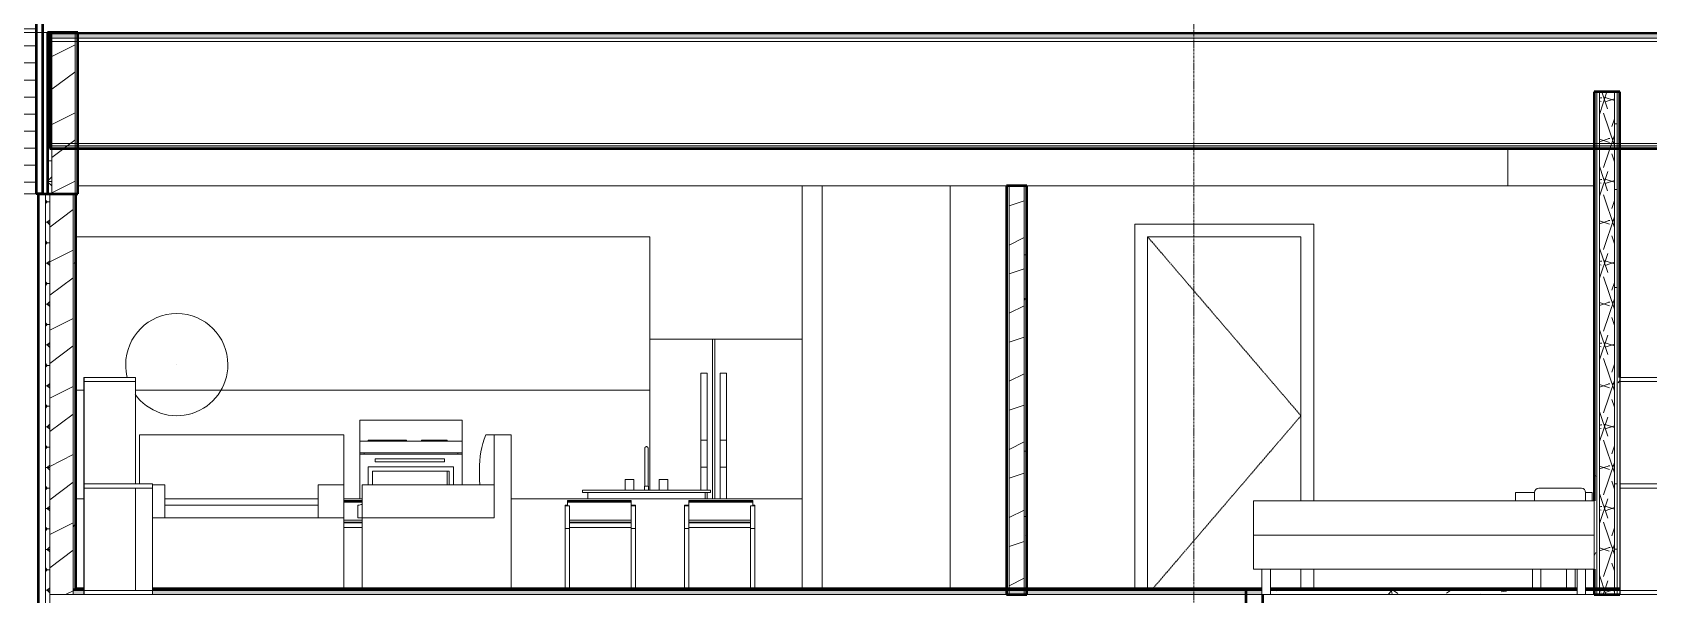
# Model space of a CAD drawing. Header units: inches. Extents: x -4169 to 1833, y -300 to 585.
# Drawn here: x -837.1 to -457.6, y 136 to 268 of the extents above; entities that cross this region are included whole.
import ezdxf

# ---------------------------------------------------------------- set-up
doc = ezdxf.new("R2010")
doc.units = ezdxf.units.IN
doc.header["$MEASUREMENT"] = 0
doc.linetypes.add('Dash 1_16_', pattern=[0.125, 0.0625, -0.0625])
doc.linetypes.add('Grid Line 1_2_', pattern=[0.875, 0.5, -0.125, 0.125, -0.125])
for name, color, linetype, lineweight in [('0-4', 7, 'Continuous', 9), ('0-7', 130, 'Continuous', 5), ('0-8', 253, 'Continuous', 9), ('A-DOOR-4', 7, 'Dash 1_16_', 9), ('A-DOOR-FRAM-1', 7, 'Continuous', 9), ('A-FLOR-2', 192, 'Continuous', 50), ('A-FLOR-LEVL-1', 51, 'Grid Line 1_2_', 9), ('A-FLOR-MCUT', 51, 'Continuous', 13), ('A-FLOR-PATT-1', 8, 'Continuous', 9), ('A-WALL', 113, 'Continuous', 13), ('A-WALL-1', 250, 'Continuous', 50), ('A-WALL-2', 10, 'Continuous', 13), ('A-WALL-3', 113, 'Continuous', 50), ('A-WALL-PATT-1', 7, 'Continuous', 9), ('A-WALL-PATT-2', 253, 'Continuous', 9), ('A-WALL-PATT-5', 111, 'Continuous', 9), ('E-LITE-EQPM-1', 253, 'Continuous', 9), ('I-FURN', 30, 'Continuous', 9), ('I-FURN-1', 7, 'Continuous', 9), ('I-WALL-1', 250, 'Continuous', 50), ('P-SANR-FIXT-1', 7, 'Continuous', 9), ('Q-CASE-1', 7, 'Continuous', 9), ('Q-SPCQ-1', 7, 'Continuous', 9), ('S-GRID-1', 1, 'Grid Line 1_2_', 9)]:
    doc.layers.add(name, color=color, linetype=linetype, lineweight=lineweight)
pattern_1 = [(0, (-10964.796, 146.633), (30.72, 7.68), [1.267, -21.773, 1.267, -21.773, -122.88]), (0, (-10964.796, 146.633), (30.72, 7.68), [-46.08, 1.267, -44.813, 1.267, -21.773, -53.76]), (0, (-10964.796, 146.633), (30.72, 7.68), [-115.2, 1.267, -14.093, 1.267, -37.133]), (120, (-10953.276, 150.473), (-22.011075, 22.7643), [1.267, -21.773, 1.267, -21.773, -122.88]), (120, (-10953.276, 150.473), (-22.011075, 22.7643), [-46.08, 1.267, -44.813, 1.267, -21.773, -53.76]), (120, (-10953.276, 150.473), (-22.011075, 22.7643), [-115.2, 1.267, -14.093, 1.267, -37.133]), (240, (-10949.436, 165.833), (-8.708925, -30.4443), [1.267, -21.773, 1.267, -21.773, -122.88]), (240, (-10949.436, 165.833), (-8.708925, -30.4443), [-46.08, 1.267, -44.813, 1.267, -21.773, -53.76]), (240, (-10949.436, 165.833), (-8.708925, -30.4443), [-115.2, 1.267, -14.093, 1.267, -37.133])]
pattern_2 = [(50, (317.997, 146.633), (27.5427, -2.4099), [2.88, -31.68]), (355, (317.997, 146.633), (-5.32784, 28.8843), [2.304, -25.344]), (100.451, (320.293, 146.432), (22.2153, 26.4739), [2.448, -26.924]), (46.184, (317.997, 154.313), (40.9819, -6.3564), [4.32, -47.52]), (96.636, (321.413, 153.784), (35.8907, 37.4062), [3.671, -40.386]), (351.184, (317.997, 154.313), (35.891, 37.4062), [3.456, -38.016]), (21, (321.837, 152.393), (22.92104, -15.46073), [2.88, -31.68]), (326, (321.837, 152.393), (9.3435, 27.84574), [2.304, -25.344]), (71.451, (323.748, 151.105), (32.26477, 12.3844), [2.448, -26.924]), (37.5, (317.997, 146.633), (0.466855, 12.78271), [1.267, -23.77, 1.267, -24.461, -25.44]), (37.5, (317.997, 146.633), (0.466855, 12.78271), [-50.765, 1.267, -24.173]), (7.5, (317.997, 146.633), (10.10159, 15.14509), [1.267, -13.402, 1.267, -23.194, -9.696]), (7.5, (317.997, 146.633), (10.10159, 15.14509), [-39.13, 1.267, -8.429]), (327.5, (309.434, 146.633), (20.49916, -0.86578), [1.267, -8.333, 1.267, -28.685, -39.744]), (327.5, (309.434, 146.633), (20.49916, -0.86578), [-39.552, 1.267, -38.477]), (317.5, (305.594, 146.633), (22.39478, 3.8443), [1.267, -11.213, 1.267, -18.624, -28.224]), (317.5, (305.594, 146.633), (22.39478, 3.8443), [-32.371, 1.267, -26.957])]
pattern_3 = [(0, (317.997, 146.633), (30.72, 7.68), [1.267, -21.773, 1.267, -21.773, -122.88]), (0, (317.997, 146.633), (30.72, 7.68), [-46.08, 1.267, -44.813, 1.267, -21.773, -53.76]), (0, (317.997, 146.633), (30.72, 7.68), [-115.2, 1.267, -14.093, 1.267, -37.133]), (120, (329.517, 150.473), (-22.011075, 22.7643), [1.267, -21.773, 1.267, -21.773, -122.88]), (120, (329.517, 150.473), (-22.011075, 22.7643), [-46.08, 1.267, -44.813, 1.267, -21.773, -53.76]), (120, (329.517, 150.473), (-22.011075, 22.7643), [-115.2, 1.267, -14.093, 1.267, -37.133]), (240, (333.357, 165.833), (-8.708925, -30.4443), [1.267, -21.773, 1.267, -21.773, -122.88]), (240, (333.357, 165.833), (-8.708925, -30.4443), [-46.08, 1.267, -44.813, 1.267, -21.773, -53.76]), (240, (333.357, 165.833), (-8.708925, -30.4443), [-115.2, 1.267, -14.093, 1.267, -37.133])]
pattern_4 = [(0, (317.997, 146.633), (0, 4.798), []), (315, (317.997, 146.633), (4.798427, 0), [6.786, -6.786]), (45, (317.997, 146.633), (4.798427, 0), [6.786, -6.786])]
pattern_5 = [(216.87, (324.395, 162.627), (47.980943, 31.987086), [7.997, -71.971]), (206.565, (333.991, 157.829), (-15.993714, -15.994133), [17.881, -17.881]), (198.435, (333.991, 149.832), (-31.98674, -15.99388), [10.115, -40.461])]

# ---------------------------------------------------------------- blocks, each defined once
blk = doc.blocks.new('Studio Light - 120V-1360589-BUILDING SECTION - EAST_WEST - LOOKING SOUTH')
at = {"layer": 'E-LITE-EQPM-1'}
blk.add_line((-12086, 190), (-12086, 190), dxfattribs=at)
blk.add_line((-12086, 190), (-12086, 190), dxfattribs=at)
for start, end in [(0, 180), (180, 194.5025), (215.1884, 360)]:
    blk.add_arc((-12086, 190), 12, start, end, dxfattribs=at)
blk = doc.blocks.new('CTR - 2nd Phase_rvt-2-BUILDING SECTION - EAST_WEST - LOOKING SOUTH')
at = {"layer": 'A-FLOR-LEVL-1'}
blk.add_line((-12558.48, 268), (-9609.49, 268), dxfattribs=at)
at = {"layer": '0-8'}
blk.add_blockref('Studio Light - 120V-1360589-BUILDING SECTION - EAST_WEST - LOOKING SOUTH', (0, 0), dxfattribs=at)
blk = doc.blocks.new('Single-Flush - 36_ x 84_-V111-BUILDING SECTION - EAST_WEST - LOOKING SOUTH')
at = {"layer": 'A-DOOR-4'}
for p in [(-11858.04, 220), (-11856.86, 137.37)]:
    blk.add_line(p, (-11822.04, 178), dxfattribs=at)
at = {"layer": 'A-DOOR-FRAM-1'}
for p, q in [((-11861.04, 223), (-11861.04, 137.37)), ((-11819.04, 223), (-11861.04, 223)), ((-11819.04, 158), (-11819.04, 223)), ((-11858.04, 137.37), (-11858.04, 220)), ((-11858.04, 220), (-11822.04, 220)), ((-11822.04, 220), (-11822.04, 158)), ((-11822.04, 142), (-11822.04, 137.37)), ((-11819.04, 137.37), (-11819.04, 142))]:
    blk.add_line(p, q, dxfattribs=at)
blk = doc.blocks.new('Refrigerator_-_Side-by-Side_6047 - 36_ X 30_-V112-BUILDING SECTION - EAST_WEST - LOOKING SOUTH')
at = {"layer": 'Q-SPCQ-1'}
for p, q in [((-11960.19, 196), (-11974.94, 196)), ((-11974.94, 196), (-11974.94, 160.5)), ((-11959.69, 196), (-11960.19, 196)), ((-11960.19, 158.5), (-11960.19, 196)), ((-11939.19, 196), (-11959.69, 196)), ((-11959.69, 196), (-11959.69, 158.5)), ((-11939.19, 158.5), (-11939.19, 196)), ((-11962.97, 172.29), (-11962.97, 188)), ((-11961.45, 188), (-11962.97, 188)), ((-11961.45, 188), (-11961.45, 172.29)), ((-11958.43, 172.29), (-11958.43, 188)), ((-11958.43, 188), (-11956.91, 188)), ((-11956.91, 188), (-11956.91, 172.29)), ((-11962.97, 165.94), (-11962.97, 172.29)), ((-11961.45, 172.29), (-11962.97, 172.29)), ((-11961.45, 172.29), (-11961.45, 165.94)), ((-11958.43, 165.94), (-11958.43, 172.29)), ((-11958.43, 172.29), (-11956.91, 172.29)), ((-11956.91, 172.29), (-11956.91, 165.94)), ((-11962.97, 160.5), (-11962.97, 165.94)), ((-11961.45, 165.94), (-11962.97, 165.94)), ((-11961.45, 165.94), (-11961.45, 160.5)), ((-11958.43, 158.5), (-11958.43, 165.94)), ((-11958.43, 165.94), (-11956.91, 165.94)), ((-11956.91, 165.94), (-11956.91, 158.5)), ((-11961.45, 160), (-11961.45, 158.5))]:
    blk.add_line(p, q, dxfattribs=at)
blk = doc.blocks.new('Range - 24_ x 24_-V113-BUILDING SECTION - EAST_WEST - LOOKING SOUTH')
at = {"layer": 'Q-SPCQ-1'}
for p, q in [((-12043.03, 172), (-12043.03, 177)), ((-12043.03, 177), (-12019.03, 177)), ((-12019.03, 177), (-12019.03, 172)), ((-12019.03, 172), (-12043.03, 172)), ((-12043.03, 172), (-12043.03, 169.26)), ((-12041.03, 172.25), (-12041.03, 172)), ((-12041.03, 172.25), (-12040.05, 172.25)), ((-12040.03, 172.25), (-12040.03, 172)), ((-12040.03, 172.25), (-12033.03, 172.25)), ((-12033.03, 172), (-12033.03, 172.25)), ((-12033.01, 172.25), (-12032.03, 172.25)), ((-12032.03, 172), (-12032.03, 172.25)), ((-12028.53, 172.25), (-12028.53, 172)), ((-12028.53, 172.25), (-12022.53, 172.25)), ((-12022.53, 172), (-12022.53, 172.25)), ((-12019.03, 169.26), (-12019.03, 172)), ((-12043.03, 169.26), (-12043.03, 169.01)), ((-12043.03, 169.26), (-12019.03, 169.26)), ((-12019.03, 169.01), (-12043.03, 169.01)), ((-12043.03, 169.01), (-12043.03, 158.5)), ((-12042.03, 169.01), (-12042.03, 169.26)), ((-12023.16, 167.9), (-12039.42, 167.9)), ((-12039.42, 167.9), (-12039.42, 167.15)), ((-12039.42, 167.15), (-12023.16, 167.15)), ((-12023.16, 167.15), (-12023.16, 167.9)), ((-12020.03, 169.26), (-12020.03, 169.01)), ((-12019.03, 169.01), (-12019.03, 169.26)), ((-12019.03, 161.75), (-12019.03, 169.01)), ((-12021.03, 166), (-12041.03, 166)), ((-12041.03, 166), (-12041.03, 161.75)), ((-12040.03, 161.75), (-12040.03, 165)), ((-12040.03, 165), (-12022.03, 165)), ((-12022.53, 161.75), (-12022.53, 165)), ((-12022.03, 165), (-12022.03, 161.75)), ((-12021.03, 161.75), (-12021.03, 166))]:
    blk.add_line(p, q, dxfattribs=at)
blk = doc.blocks.new('OD_CW_Base Cabinet - OD_CW_Base Cabinet-1985825-BUILDING SECTION - EAST_WEST - LOOKING SOUTH')
at = {"layer": 'Q-CASE-1'}
blk.add_line((-12107.86, 158.5), (-12109.71, 158.5), dxfattribs=at)
blk = doc.blocks.new('Sink Kitchen-Single - 30_ x 21_-V114-BUILDING SECTION - EAST_WEST - LOOKING SOUTH')
at = {"layer": 'P-SANR-FIXT-1'}
for p, q in [((-11976.1, 167.87), (-11976.1, 161.5)), ((-11976.1, 167.87), (-11976.1, 166.5)), ((-11975.35, 161.5), (-11975.35, 167.87)), ((-11975.35, 166.5), (-11975.35, 167.87)), ((-11976.09, 166.5), (-11976.09, 166.5)), ((-11975.35, 166.5), (-11975.35, 166.5)), ((-11990.72, 160.5), (-11960.72, 160.5)), ((-11990.72, 160.5), (-11990.72, 160)), ((-11960.72, 160), (-11990.72, 160)), ((-11989.47, 160), (-11989.47, 158.5)), ((-11980.72, 163), (-11980.72, 160.5)), ((-11980.72, 163), (-11978.72, 163)), ((-11978.72, 160.5), (-11978.72, 163)), ((-11976.22, 161.5), (-11976.22, 160.5)), ((-11976.22, 161.5), (-11975.22, 161.5)), ((-11975.22, 160.5), (-11975.22, 161.5)), ((-11972.72, 163), (-11972.72, 160.5)), ((-11972.72, 163), (-11970.72, 163)), ((-11970.72, 160.5), (-11970.72, 163)), ((-11961.97, 158.5), (-11961.97, 160)), ((-11960.72, 160), (-11960.72, 160.5))]:
    blk.add_line(p, q, dxfattribs=at)
at = {"layer": 'P-SANR-FIXT-1', "flags": 128}
for points in [[(-11976.1, 170.37), (-11976.1, 170.39), (-11976.09, 170.4), (-11976.09, 170.42), (-11976.09, 170.43), (-11976.09, 170.45), (-11976.08, 170.46), (-11976.08, 170.48), (-11976.08, 170.49), (-11976.07, 170.51), (-11976.07, 170.52), (-11976.06, 170.53), (-11976.05, 170.55), (-11976.05, 170.56), (-11976.04, 170.57), (-11976.03, 170.59), (-11976.02, 170.6), (-11976.01, 170.61), (-11976, 170.62), (-11975.99, 170.63), (-11975.98, 170.64), (-11975.97, 170.65), (-11975.96, 170.66), (-11975.95, 170.67), (-11975.94, 170.68), (-11975.92, 170.69), (-11975.91, 170.7), (-11975.9, 170.71), (-11975.88, 170.71), (-11975.87, 170.72), (-11975.86, 170.72), (-11975.84, 170.73), (-11975.83, 170.73), (-11975.81, 170.74), (-11975.8, 170.74), (-11975.78, 170.74), (-11975.77, 170.75), (-11975.75, 170.75), (-11975.74, 170.75), (-11975.72, 170.75), (-11975.72, 170.75)], [(-11976.1, 170.37), (-11976.1, 170.37), (-11976.1, 170.37), (-11976.1, 170.36), (-11976.1, 170.34), (-11976.1, 170.33), (-11976.1, 170.3), (-11976.1, 170.28), (-11976.1, 170.25), (-11976.1, 170.21), (-11976.1, 170.18), (-11976.1, 170.14), (-11976.1, 170.09), (-11976.1, 170.04), (-11976.1, 169.99), (-11976.1, 169.94), (-11976.1, 169.88), (-11976.1, 169.82), (-11976.1, 169.75), (-11976.1, 169.69), (-11976.1, 169.62), (-11976.1, 169.54), (-11976.1, 169.47), (-11976.1, 169.39), (-11976.1, 169.31), (-11976.1, 169.23), (-11976.1, 169.14), (-11976.1, 169.05), (-11976.1, 168.96), (-11976.1, 168.87), (-11976.1, 168.78), (-11976.1, 168.69), (-11976.1, 168.59), (-11976.1, 168.5), (-11976.1, 168.4), (-11976.1, 168.3), (-11976.1, 168.2), (-11976.1, 168.1), (-11976.1, 168), (-11976.1, 167.9), (-11976.1, 167.87)], [(-11976.1, 170.3), (-11976.1, 170.32), (-11976.1, 170.34), (-11976.1, 170.35), (-11976.1, 170.36), (-11976.1, 170.37), (-11976.1, 170.37)], [(-11976.1, 167.87), (-11976.1, 167.97), (-11976.1, 168.07), (-11976.1, 168.17), (-11976.1, 168.27), (-11976.1, 168.37), (-11976.1, 168.47), (-11976.1, 168.57), (-11976.1, 168.66), (-11976.1, 168.76), (-11976.1, 168.85), (-11976.1, 168.94), (-11976.1, 169.03), (-11976.1, 169.12), (-11976.1, 169.2), (-11976.1, 169.29), (-11976.1, 169.37), (-11976.1, 169.45), (-11976.1, 169.52), (-11976.1, 169.6), (-11976.1, 169.67), (-11976.1, 169.74), (-11976.1, 169.8), (-11976.1, 169.86), (-11976.1, 169.92), (-11976.1, 169.98), (-11976.1, 170.03), (-11976.1, 170.08), (-11976.1, 170.13), (-11976.1, 170.17)], [(-11975.72, 170.75), (-11975.71, 170.75), (-11975.69, 170.75), (-11975.68, 170.75), (-11975.66, 170.75), (-11975.65, 170.74), (-11975.63, 170.74), (-11975.62, 170.74), (-11975.6, 170.73), (-11975.59, 170.73), (-11975.57, 170.72), (-11975.56, 170.71), (-11975.55, 170.71), (-11975.53, 170.7), (-11975.52, 170.69), (-11975.51, 170.68), (-11975.5, 170.68), (-11975.48, 170.67), (-11975.47, 170.66), (-11975.46, 170.65), (-11975.45, 170.64), (-11975.44, 170.63), (-11975.43, 170.61), (-11975.42, 170.6), (-11975.41, 170.59), (-11975.4, 170.58), (-11975.4, 170.56), (-11975.39, 170.55), (-11975.38, 170.54), (-11975.38, 170.52), (-11975.37, 170.51), (-11975.37, 170.5), (-11975.36, 170.48), (-11975.36, 170.47), (-11975.35, 170.45), (-11975.35, 170.44), (-11975.35, 170.42), (-11975.35, 170.41), (-11975.35, 170.39), (-11975.35, 170.38), (-11975.35, 170.37)], [(-11975.35, 167.87), (-11975.35, 167.97), (-11975.35, 168.07), (-11975.35, 168.17), (-11975.35, 168.27), (-11975.35, 168.37), (-11975.35, 168.47), (-11975.35, 168.57), (-11975.35, 168.66), (-11975.35, 168.76), (-11975.35, 168.85), (-11975.35, 168.94), (-11975.35, 169.03), (-11975.35, 169.12), (-11975.35, 169.2), (-11975.35, 169.29), (-11975.35, 169.37), (-11975.35, 169.45), (-11975.35, 169.52), (-11975.35, 169.6), (-11975.35, 169.67), (-11975.35, 169.74), (-11975.35, 169.8), (-11975.35, 169.86), (-11975.35, 169.92), (-11975.35, 169.98), (-11975.35, 170.03), (-11975.35, 170.08), (-11975.35, 170.13), (-11975.35, 170.17), (-11975.35, 170.21), (-11975.35, 170.24), (-11975.35, 170.27), (-11975.35, 170.3), (-11975.35, 170.32), (-11975.35, 170.34), (-11975.35, 170.35), (-11975.35, 170.36), (-11975.35, 170.37), (-11975.35, 170.37), (-11975.35, 170.37)], [(-11975.35, 170.37), (-11975.35, 170.37), (-11975.35, 170.36), (-11975.35, 170.34), (-11975.35, 170.33), (-11975.35, 170.3), (-11975.35, 170.28)], [(-11975.35, 170.14), (-11975.35, 170.09), (-11975.35, 170.04), (-11975.35, 169.99), (-11975.35, 169.94), (-11975.35, 169.88), (-11975.35, 169.82), (-11975.35, 169.75), (-11975.35, 169.69), (-11975.35, 169.62), (-11975.35, 169.54), (-11975.35, 169.47), (-11975.35, 169.39), (-11975.35, 169.31), (-11975.35, 169.23), (-11975.35, 169.14), (-11975.35, 169.05), (-11975.35, 168.96), (-11975.35, 168.87), (-11975.35, 168.78), (-11975.35, 168.69), (-11975.35, 168.59), (-11975.35, 168.5), (-11975.35, 168.4), (-11975.35, 168.3), (-11975.35, 168.2), (-11975.35, 168.1), (-11975.35, 168), (-11975.35, 167.9), (-11975.35, 167.87)]]:
    blk.add_lwpolyline(points, dxfattribs=at)
blk = doc.blocks.new('OD_CW_Base Cabinet - OD_CW_Base Cabinet-1985826-BUILDING SECTION - EAST_WEST - LOOKING SOUTH')
at = {"layer": 'Q-CASE-1'}
for p, q in [((-12042.46, 158.5), (-12046.79, 158.5)), ((-11939.19, 158.5), (-12007.46, 158.5)), ((-11939.19, 158.5), (-11939.19, 137.37))]:
    blk.add_line(p, q, dxfattribs=at)
blk = doc.blocks.new('Bar_Stool_6722_1_ - Bar_Stool_6722_1_-V83-BUILDING SECTION - EAST_WEST - LOOKING SOUTH')
at = {"layer": 'I-FURN-1'}
for p, q in [((-10148.5, 157.01), (-10148.5, 156.84)), ((-10148, 157.01), (-10148.5, 157.01)), ((-10148.5, 156.84), (-10147.5, 156.84)), ((-10148.5, 156.84), (-10148.5, 151.5)), ((-10133, 158.12), (-10148, 158.12)), ((-10148, 157.98), (-10148, 158.12)), ((-10148, 157.73), (-10148, 157.98)), ((-10148, 157.98), (-10133, 157.98)), ((-10148, 156.84), (-10148, 157.73)), ((-10148, 157.73), (-10133, 157.73)), ((-10147.5, 156.84), (-10147.5, 151.5)), ((-10133, 158.12), (-10133, 157.98)), ((-10133, 157.98), (-10133, 157.73)), ((-10133, 157.73), (-10133, 156.84)), ((-10132, 157.01), (-10133, 157.01)), ((-10133, 156.84), (-10132, 156.84)), ((-10133, 156.84), (-10133, 151.5)), ((-10132, 156.84), (-10132, 157.01)), ((-10132, 156.84), (-10132, 151.5)), ((-10147.5, 153.46), (-10133, 153.46)), ((-10133, 153.04), (-10147.5, 153.04)), ((-10147.5, 152.86), (-10133, 152.86)), ((-10148.5, 151.5), (-10147.5, 151.5)), ((-10148.5, 137.37), (-10148.5, 151.5)), ((-10147.5, 151.75), (-10133, 151.75)), ((-10147.5, 151.5), (-10147.5, 137.37)), ((-10133, 151.5), (-10132, 151.5)), ((-10133, 137.37), (-10133, 151.5)), ((-10132, 151.5), (-10132, 137.37))]:
    blk.add_line(p, q, dxfattribs=at)
blk = doc.blocks.new('OD_CW_Upper Cabinet - OD_CW_Upper Cabinet-1985827-BUILDING SECTION - EAST_WEST - LOOKING SOUTH')
at = {"layer": 'Q-CASE-1'}
for p, q in [((-11974.94, 220), (-12109.71, 220)), ((-11974.94, 196), (-11974.94, 220)), ((-12109.71, 184), (-12107.86, 184)), ((-12095.74, 184), (-11974.94, 184))]:
    blk.add_line(p, q, dxfattribs=at)
blk = doc.blocks.new('Bar_Stool_6722_1_ - Bar_Stool_6722_1_-V115-BUILDING SECTION - EAST_WEST - LOOKING SOUTH')
at = {"layer": 'I-FURN-1'}
for p, q in [((-12042.46, 158.12), (-12046.79, 158.12)), ((-12046.79, 157.98), (-12042.46, 157.98)), ((-12046.79, 157.73), (-12042.46, 157.73)), ((-12046.79, 153.46), (-12042.46, 153.46)), ((-12042.46, 153.04), (-12046.79, 153.04)), ((-12046.79, 152.86), (-12042.46, 152.86)), ((-12046.79, 151.75), (-12042.46, 151.75))]:
    blk.add_line(p, q, dxfattribs=at)
blk = doc.blocks.new('Entertainment_Center_14771 - Entertainment_Center_14771-V93-BUILDING SECTION - EAST_WEST - LOOKING SOUTH')
at = {"layer": 'I-FURN-1'}
for p, q in [((-11747.19, 318), (-11747.19, 319)), ((-11747.06, 319), (-11747.19, 319)), ((-11747.06, 319), (-11747.06, 318)), ((-11747.06, 319), (-11735.06, 319)), ((-11747.06, 318), (-11747.06, 319)), ((-11735.06, 318), (-11735.06, 319)), ((-11747.19, 294), (-11747.19, 318)), ((-11747.06, 318), (-11747.06, 294)), ((-11735.06, 318), (-11747.06, 318)), ((-11747.06, 318), (-11735.06, 318)), ((-11747.06, 294), (-11747.06, 318)), ((-11735.06, 294), (-11735.06, 318)), ((-11747.19, 293), (-11747.19, 294)), ((-11747.06, 294), (-11747.19, 294)), ((-11747.19, 269), (-11747.19, 293)), ((-11747.06, 294), (-11747.06, 293)), ((-11747.06, 294), (-11731.06, 294)), ((-11747.06, 293), (-11747.06, 294)), ((-11747.06, 293), (-11747.06, 269)), ((-11731.06, 293), (-11747.06, 293)), ((-11747.06, 293), (-11735.06, 293)), ((-11747.06, 269), (-11747.06, 293)), ((-11735.06, 269), (-11735.06, 293)), ((-11731.06, 293), (-11731.06, 294)), ((-11731.06, 269), (-11731.06, 293)), ((-11731.03, 291.87), (-11731.03, 292.87)), ((-11731.03, 269.12), (-11731.03, 270.12)), ((-11747.19, 268), (-11747.19, 269)), ((-11747.06, 268), (-11747.19, 268)), ((-11747.06, 269), (-11747.06, 268)), ((-11735.06, 269), (-11747.06, 269)), ((-11747.06, 269), (-11731.06, 269)), ((-11747.06, 268), (-11747.06, 269)), ((-11731.06, 268), (-11747.06, 268)), ((-11731.06, 268), (-11731.06, 269))]:
    blk.add_line(p, q, dxfattribs=at)
blk = doc.blocks.new('Couch-Both_Arms-Generic - 1-V116-BUILDING SECTION - EAST_WEST - LOOKING SOUTH')
at = {"layer": 'I-FURN'}
for p, q in [((-12011.46, 173.5), (-12013.46, 173.5)), ((-12011.46, 161.75), (-12011.46, 173.5)), ((-12014.96, 165.37), (-12014.96, 165.12)), ((-12011.46, 161.75), (-12042.46, 161.75)), ((-12042.46, 161.75), (-12042.46, 154)), ((-12011.46, 154), (-12011.46, 161.75)), ((-12043.46, 154), (-12043.46, 157)), ((-12042.46, 154), (-12043.46, 154)), ((-12042.46, 154), (-12011.46, 154))]:
    blk.add_line(p, q, dxfattribs=at)
for centre, radius, start, end in [((-11992.2, 165.37), 22.76, 159.0802, 180), ((-11967.45, 165.12), 47.51, 180, 184.0748), ((-12027.59, 73.74), 84.76, 100.111, 100.7955)]:
    blk.add_arc(centre, radius, start, end, dxfattribs=at)
at = {"layer": 'I-FURN-1'}
for p, q in [((-12011.46, 173.5), (-12007.46, 173.5)), ((-12007.46, 173.5), (-12007.46, 137.37)), ((-12042.46, 137.37), (-12042.46, 154))]:
    blk.add_line(p, q, dxfattribs=at)
blk = doc.blocks.new('Bed-Standard - King 78_ x 80_-V117-BUILDING SECTION - EAST_WEST - LOOKING SOUTH')
at = {"layer": 'I-FURN-1'}
for p, q in [((-11767.19, 160), (-11767.19, 158)), ((-11756.19, 161), (-11766.19, 161)), ((-11755.19, 158), (-11755.19, 160)), ((-11833.19, 158), (-11833.19, 150)), ((-11833.19, 158), (-11832.19, 158)), ((-11832.19, 158), (-11754.19, 158)), ((-11754.19, 158), (-11753.19, 158)), ((-11753.19, 150), (-11753.19, 158)), ((-11833.19, 150), (-11833.19, 142)), ((-11833.19, 150), (-11832.19, 150)), ((-11832.19, 150), (-11833.19, 150)), ((-11832.19, 150), (-11754.19, 150)), ((-11754.19, 150), (-11832.19, 150)), ((-11754.19, 150), (-11753.19, 150)), ((-11753.19, 150), (-11754.19, 150)), ((-11753.19, 142), (-11753.19, 150)), ((-11832.19, 142), (-11833.19, 142)), ((-11754.19, 142), (-11832.19, 142)), ((-11831.19, 142), (-11831.19, 137.37)), ((-11831.19, 142), (-11831.19, 136)), ((-11829.19, 137.37), (-11829.19, 142)), ((-11829.19, 136), (-11829.19, 142)), ((-11757.19, 142), (-11757.19, 136)), ((-11757.19, 142), (-11757.19, 137.37)), ((-11755.19, 136), (-11755.19, 142)), ((-11755.19, 137.37), (-11755.19, 142)), ((-11753.19, 142), (-11754.19, 142)), ((-11830.19, 136), (-11831.16, 136)), ((-11829.21, 136), (-11830.19, 136)), ((-11756.19, 136), (-11757.16, 136)), ((-11755.21, 136), (-11756.19, 136))]:
    blk.add_line(p, q, dxfattribs=at)
for centre, start, end in [((-11766.19, 160), 90, 180), ((-11756.19, 160), 0, 90)]:
    blk.add_arc(centre, 1, start, end, dxfattribs=at)
blk = doc.blocks.new('Table-Night Stand - 18_ x 18_ x 24_-V118-BUILDING SECTION - EAST_WEST - LOOKING SOUTH')
at = {"layer": 'I-FURN-1'}
for p, q in [((-11771.69, 160), (-11767.19, 160)), ((-11771.69, 160), (-11771.69, 158)), ((-11755.19, 160), (-11753.69, 160)), ((-11753.69, 160), (-11753.69, 158)), ((-11767.69, 142), (-11767.69, 137.37)), ((-11765.69, 142), (-11765.69, 137.37)), ((-11759.69, 142), (-11759.69, 137.37)), ((-11757.69, 142), (-11757.69, 137.37))]:
    blk.add_line(p, q, dxfattribs=at)
blk = doc.blocks.new('Couch-Both_Arms-Generic - 2-V119-BUILDING SECTION - EAST_WEST - LOOKING SOUTH')
at = {"layer": 'I-FURN'}
for p, q in [((-12046.79, 173.5), (-12094.79, 173.5)), ((-12094.79, 173.5), (-12094.79, 162)), ((-12046.79, 161.75), (-12046.79, 173.5)), ((-12088.79, 161.75), (-12091.74, 161.75)), ((-12088.79, 158.5), (-12088.79, 161.75)), ((-12046.79, 161.75), (-12052.79, 161.75)), ((-12052.79, 161.75), (-12052.79, 158.5)), ((-12046.79, 154), (-12046.79, 161.75)), ((-12052.79, 158.5), (-12088.79, 158.5)), ((-12088.79, 158.5), (-12088.79, 154)), ((-12088.79, 157), (-12052.79, 157)), ((-12052.79, 154), (-12052.79, 158.5)), ((-12091.74, 154), (-12088.79, 154)), ((-12088.79, 154), (-12052.79, 154)), ((-12052.79, 154), (-12046.79, 154))]:
    blk.add_line(p, q, dxfattribs=at)
at = {"layer": 'I-FURN-1'}
blk.add_line((-12046.79, 154), (-12046.79, 137.37), dxfattribs=at)
blk = doc.blocks.new('Bar_Stool_6722_1_ - Bar_Stool_6722_1_-V120-BUILDING SECTION - EAST_WEST - LOOKING SOUTH')
at = {"layer": 'I-FURN-1'}
for p, q in [((-11965.78, 157.01), (-11966.78, 157.01)), ((-11966.78, 157.01), (-11966.78, 156.84)), ((-11966.78, 156.84), (-11965.78, 156.84)), ((-11966.78, 151.5), (-11966.78, 156.84)), ((-11950.78, 158.12), (-11965.78, 158.12)), ((-11965.78, 157.98), (-11965.78, 158.12)), ((-11965.78, 157.73), (-11965.78, 157.98)), ((-11965.78, 157.98), (-11950.78, 157.98)), ((-11965.78, 156.84), (-11965.78, 157.73)), ((-11965.78, 157.73), (-11950.78, 157.73)), ((-11965.78, 151.5), (-11965.78, 156.84)), ((-11951.28, 156.84), (-11950.28, 156.84)), ((-11951.28, 151.5), (-11951.28, 156.84)), ((-11950.78, 158.12), (-11950.78, 157.98)), ((-11950.78, 157.98), (-11950.78, 157.73)), ((-11950.78, 157.73), (-11950.78, 156.84)), ((-11950.28, 157.01), (-11950.78, 157.01)), ((-11950.28, 156.84), (-11950.28, 157.01)), ((-11950.28, 151.5), (-11950.28, 156.84)), ((-11965.78, 153.46), (-11951.28, 153.46)), ((-11951.28, 153.04), (-11965.78, 153.04)), ((-11965.78, 152.86), (-11951.28, 152.86)), ((-11966.78, 151.5), (-11965.78, 151.5)), ((-11966.78, 137.37), (-11966.78, 151.5)), ((-11965.78, 151.75), (-11951.28, 151.75)), ((-11965.78, 151.5), (-11965.78, 137.37)), ((-11951.28, 151.5), (-11950.28, 151.5)), ((-11951.28, 137.37), (-11951.28, 151.5)), ((-11950.28, 151.5), (-11950.28, 137.37))]:
    blk.add_line(p, q, dxfattribs=at)
blk = doc.blocks.new('CTR - 1st Phase - Unit Layouts_rvt-2-BUILDING SECTION - EAST_WEST - LOOKING SOUTH')
at = {"layer": 'A-WALL-PATT-1'}
h = blk.add_hatch(dxfattribs=at)
h.set_pattern_fill('FP_21', color=256, style=0, pattern_type=2)
h.set_pattern_definition(pattern_1)
h.paths.add_polyline_path([(-11890.56, 136), (-11890.56, 232), (-11891.19, 232), (-11891.19, 136)], flags=0)
h = blk.add_hatch(dxfattribs=at)
h.set_pattern_fill('FP_21', color=256, style=0, pattern_type=2)
h.set_pattern_definition(pattern_1)
h.paths.add_polyline_path([(-11887.06, 136), (-11886.44, 136), (-11886.44, 232), (-11887.06, 232), (-11887.06, 190.56)], flags=0)
at = {"layer": 'A-WALL-PATT-2'}
h = blk.add_hatch(dxfattribs=at)
h.set_pattern_fill('FP_24', color=256, style=0, pattern_type=2)
h.set_pattern_definition([(216.87, (-10958.398, 162.627), (47.980943, 31.987086), [7.997, -71.971]), (206.565, (-10948.802, 157.829), (-15.993714, -15.994133), [17.881, -17.881]), (198.435, (-10948.802, 149.832), (-31.98674, -15.99388), [10.115, -40.461])])
h.paths.add_polyline_path([(-11890.56, 136), (-11887.06, 136), (-11887.06, 232), (-11890.56, 232), (-11890.56, 190.56)], flags=0)
at = {"layer": 'A-WALL-1'}
for p, q in [((-11891.19, 232), (-11891.19, 136)), ((-11886.44, 232), (-11891.19, 232)), ((-11886.44, 136), (-11886.44, 232)), ((-11891.19, 136), (-11886.44, 136))]:
    blk.add_line(p, q, dxfattribs=at)
at = {"layer": 'A-WALL-2'}
for p, q in [((-11773.47, 240.75), (-11773.47, 232)), ((-11939.19, 232), (-12109.21, 232)), ((-11939.19, 196), (-11939.19, 232)), ((-11934.44, 232), (-11939.19, 232)), ((-11904.38, 232), (-11934.44, 232)), ((-11934.44, 232), (-11934.44, 137.37)), ((-11904.38, 137.37), (-11904.38, 232)), ((-11904.38, 232), (-11899.63, 232)), ((-11891.19, 232), (-11899.63, 232)), ((-11890.56, 136), (-11890.56, 232)), ((-11887.06, 136), (-11887.06, 232)), ((-11753.19, 232), (-11886.44, 232))]:
    blk.add_line(p, q, dxfattribs=at)
at = {"layer": '0-4'}
for name, p in [('Single-Flush - 36_ x 84_-V111-BUILDING SECTION - EAST_WEST - LOOKING SOUTH', (0, 0)), ('OD_CW_Upper Cabinet - OD_CW_Upper Cabinet-1985827-BUILDING SECTION - EAST_WEST - LOOKING SOUTH', (0, 0)), ('Refrigerator_-_Side-by-Side_6047 - 36_ X 30_-V112-BUILDING SECTION - EAST_WEST - LOOKING SOUTH', (0, 0)), ('Entertainment_Center_14771 - Entertainment_Center_14771-V93-BUILDING SECTION - EAST_WEST - LOOKING SOUTH', (-360.67, -132)), ('Entertainment_Center_14771 - Entertainment_Center_14771-V93-BUILDING SECTION - EAST_WEST - LOOKING SOUTH', (0, -132)), ('Range - 24_ x 24_-V113-BUILDING SECTION - EAST_WEST - LOOKING SOUTH', (0, 0)), ('Couch-Both_Arms-Generic - 2-V119-BUILDING SECTION - EAST_WEST - LOOKING SOUTH', (0, 0)), ('Couch-Both_Arms-Generic - 1-V116-BUILDING SECTION - EAST_WEST - LOOKING SOUTH', (0, 0)), ('Sink Kitchen-Single - 30_ x 21_-V114-BUILDING SECTION - EAST_WEST - LOOKING SOUTH', (0, 0)), ('Bed-Standard - King 78_ x 80_-V117-BUILDING SECTION - EAST_WEST - LOOKING SOUTH', (0, 0)), ('Table-Night Stand - 18_ x 18_ x 24_-V118-BUILDING SECTION - EAST_WEST - LOOKING SOUTH', (0, 0)), ('OD_CW_Base Cabinet - OD_CW_Base Cabinet-1985825-BUILDING SECTION - EAST_WEST - LOOKING SOUTH', (0, 0)), ('OD_CW_Base Cabinet - OD_CW_Base Cabinet-1985826-BUILDING SECTION - EAST_WEST - LOOKING SOUTH', (0, 0)), ('Bar_Stool_6722_1_ - Bar_Stool_6722_1_-V115-BUILDING SECTION - EAST_WEST - LOOKING SOUTH', (0, 0)), ('Bar_Stool_6722_1_ - Bar_Stool_6722_1_-V83-BUILDING SECTION - EAST_WEST - LOOKING SOUTH', (-1846.28, 0)), ('Bar_Stool_6722_1_ - Bar_Stool_6722_1_-V120-BUILDING SECTION - EAST_WEST - LOOKING SOUTH', (0, 0))]:
    blk.add_blockref(name, p, dxfattribs=at)
blk = doc.blocks.new('CTR - 1st Phase - Common Walls_rvt-2-BUILDING SECTION - EAST_WEST - LOOKING SOUTH')
at = {"layer": 'A-WALL-PATT-1'}
h = blk.add_hatch(dxfattribs=at)
h.set_pattern_fill('FP_21', color=256, style=0, pattern_type=2)
h.set_pattern_definition(pattern_1)
h.paths.add_polyline_path([(-11753.19, 136), (-11752.56, 136), (-11752.56, 254), (-11753.19, 254), (-11753.19, 137.99)], flags=0)
h = blk.add_hatch(dxfattribs=at)
h.set_pattern_fill('FP_21', color=256, style=0, pattern_type=2)
h.set_pattern_definition(pattern_1)
h.paths.add_polyline_path([(-11751.94, 136), (-11751.94, 254), (-11752.56, 254), (-11752.56, 136)], flags=0)
h = blk.add_hatch(dxfattribs=at)
h.set_pattern_fill('FP_21', color=256, style=0, pattern_type=2)
h.set_pattern_definition(pattern_1)
h.paths.add_polyline_path([(-11748.44, 136), (-11747.81, 136), (-11747.81, 254), (-11748.44, 254), (-11748.44, 148.51)], flags=0)
h = blk.add_hatch(dxfattribs=at)
h.set_pattern_fill('FP_21', color=256, style=0, pattern_type=2)
h.set_pattern_definition(pattern_1)
h.paths.add_polyline_path([(-11747.19, 136), (-11747.19, 254), (-11747.81, 254), (-11747.81, 136)], flags=0)
at = {"layer": 'A-WALL-PATT-2'}
h = blk.add_hatch(dxfattribs=at)
h.set_pattern_fill('FP_32', color=256, style=0, pattern_type=2)
h.set_pattern_definition([(161.57, (-10964.316, 147.113), (-3.8399538, -1.54e-05), [0, -27.322, 3.034, 0]), (18.43, (-10965.276, 147.113), (-3.8399538, 1.54e-05), [0, -27.322, 3.034, 0]), (108.43, (-10964.316, 147.113), (1.919622, -9.6005246), [9.106, -21.25]), (71.57, (-10965.276, 147.113), (1.919622, 9.6005246), [9.106, -21.25])])
h.paths.add_polyline_path([(-11751.34, 136), (-11748.44, 136), (-11748.44, 254), (-11751.94, 254), (-11751.94, 136)], flags=0)
at = {"layer": 'A-FLOR-LEVL-1'}
blk.add_line((-12558.48, 268), (-9609.49, 268), dxfattribs=at)
at = {"layer": 'A-WALL-2'}
for p, q in [((-11752.56, 136), (-11752.56, 254)), ((-11751.94, 136), (-11751.94, 254)), ((-11748.44, 136), (-11748.44, 254)), ((-11747.81, 136), (-11747.81, 254))]:
    blk.add_line(p, q, dxfattribs=at)
at = {"layer": 'I-WALL-1'}
for p, q in [((-11747.19, 254), (-11753.19, 254)), ((-11753.19, 254), (-11753.19, 158)), ((-11747.19, 187), (-11747.19, 254)), ((-11753.19, 142), (-11753.19, 136)), ((-11753.19, 136), (-11747.19, 136))]:
    blk.add_line(p, q, dxfattribs=at)

msp = doc.modelspace()

# ---------------------------------------------------------------- hatches: boundary and pattern name
at = {"layer": 'A-FLOR-PATT-1'}
h = msp.add_hatch(dxfattribs=at)
h.set_pattern_fill('FP_22', color=256, style=0, pattern_type=2)
h.set_pattern_definition(pattern_2)
h.paths.add_polyline_path([(-791.4672, 266.625), (-264.1964, 266.625), (-264.1964, 267.625), (-833.0464, 267.625), (-833.0464, 266.625), (-812.9949, 266.625)], flags=0)
h.paths.add_polyline_path([(-145.6366, 266.625), (1299.8536, 266.625), (1299.8536, 267.625), (-152.1964, 267.625), (-152.1964, 266.625)], flags=0)
h = msp.add_hatch(dxfattribs=at)
h.set_pattern_fill('FP_21', color=256, style=0, pattern_type=2)
h.set_pattern_definition(pattern_3)
h.paths.add_polyline_path([(-833.0464, 240.75), (-264.1964, 240.75), (-264.1964, 241.375), (-833.0464, 241.375)], flags=0)
h.paths.add_polyline_path([(-152.1964, 240.75), (1299.8536, 240.75), (1299.8536, 241.375), (-152.1964, 241.375)], flags=0)
h = msp.add_hatch(dxfattribs=at)
h.set_pattern_fill('FP_22', color=256, style=0, pattern_type=2)
h.set_pattern_definition(pattern_2)
h.paths.add_polyline_path([(-825.0671, 136), (-825.0671, 137), (-827.5464, 137), (-827.5464, 136)], flags=0)
h.paths.add_polyline_path([(-808.9421, 136), (-548.3713, 136.0006), (-548.3713, 137), (-808.9421, 137), (-808.9421, 136.9334)], flags=0)
h.paths.add_polyline_path([(-147.9464, 136), (-147.9464, 137), (-152.1964, 137), (-152.1964, 136)], flags=0)
h.paths.add_polyline_path([(-131.8214, 136), (-82.5464, 136), (-82.5464, 137), (-131.8214, 136.986)], flags=0)
h.paths.add_polyline_path([(-47.5464, 136), (75.6287, 136), (75.6287, 137), (-47.5464, 137), (-47.5464, 136.9279)], flags=0)
h.paths.add_polyline_path([(151.5785, 136), (159.6036, 136), (159.6036, 137), (151.5785, 137), (151.5785, 136.7908)], flags=0)
h.paths.add_polyline_path([(149.6287, 136), (149.6287, 137), (77.5785, 137), (77.5785, 136), (144.9872, 136)], flags=0)
h.paths.add_polyline_path([(175.7286, 136), (361.4412, 136), (361.4412, 137), (175.7286, 137), (175.7286, 136.7742)], flags=0)
h.paths.add_polyline_path([(371.0279, 136), (435.4412, 136), (435.4412, 137), (363.391, 137), (363.391, 136), (365.646, 136)], flags=0)
h.paths.add_polyline_path([(437.391, 136), (451.8162, 136), (451.8162, 137), (437.391, 137), (437.391, 136.594)], flags=0)
h.paths.add_polyline_path([(453.766, 136), (525.8162, 136), (525.8162, 137), (453.766, 137), (453.766, 136.5827)], flags=0)
h.paths.add_polyline_path([(527.766, 136), (713.4786, 136), (713.4786, 137), (527.766, 137), (527.766, 136.5317)], flags=0)
h.paths.add_polyline_path([(736.9986, 136), (869.0786, 136), (869.0786, 137), (729.6036, 137), (729.6036, 136)], flags=0)
h.paths.add_polyline_path([(873.0786, 136), (895.0786, 136), (895.0786, 137), (873.0786, 137), (873.0786, 136.2939)], flags=0)
h.paths.add_polyline_path([(899.0786, 136), (915.0786, 136), (915.0786, 137), (899.0786, 137), (899.0786, 136.276)], flags=0)
h.paths.add_polyline_path([(952.2755, 136), (1013.2287, 136), (1013.2287, 137), (941.1785, 137), (941.1785, 136), (941.5116, 136)], flags=0)
h.paths.add_polyline_path([(931.2036, 136), (939.2287, 136), (939.2287, 137), (931.2036, 137), (931.2036, 136.2539)], flags=0)
h.paths.add_polyline_path([(1015.1785, 136), (1275.7494, 136.0166), (1275.7494, 137), (1015.1785, 137), (1015.1785, 136.1961)], flags=0)
h.paths.add_polyline_path([(1291.8744, 136), (1299.8536, 136), (1299.8536, 137), (1291.8744, 137), (1291.8744, 136.0055)], flags=0)
h = msp.add_hatch(dxfattribs=at)
h.set_pattern_fill('FP_22', color=256, style=0, pattern_type=2)
h.set_pattern_definition(pattern_2)
h.paths.add_polyline_path([(-533.135, 136), (-474.3713, 136), (-474.3713, 137), (-546.4215, 137), (-546.4215, 136), (-543.8988, 136)], flags=0)
h.paths.add_polyline_path([(-552.1964, 136), (-548.3713, 136), (-548.3713, 137), (-552.1964, 137)], flags=0)
h.paths.add_polyline_path([(-448.2714, 136), (-432.2714, 136), (-432.2714, 137), (-448.2714, 137)], flags=0)
h.paths.add_polyline_path([(-464.3964, 136), (-464.3964, 137), (-472.4215, 137), (-472.4215, 136), (-468.5519, 136)], flags=0)
h.paths.add_polyline_path([(-406.2714, 136), (-406.2714, 137), (-428.2714, 137), (-428.2714, 136)], flags=0)
h.paths.add_polyline_path([(-366.2954, 136), (-260.1964, 136), (-260.1964, 137), (-402.2714, 137), (-402.2714, 136), (-371.6773, 136)], flags=0)
at = {"layer": 'A-WALL-PATT-5'}
h = msp.add_hatch(dxfattribs=at)
h.set_pattern_fill('FP_26', color=256, style=0, pattern_type=2)
h.set_pattern_definition(pattern_4)
h.paths.add_polyline_path([(-834.0464, 109.75), (-833.0464, 109.75), (-833.0464, 230.125), (-834.0464, 230.125), (-834.0464, 127.4767)], flags=0)
h.paths.add_polyline_path([(-834.0464, 350.125), (-833.0464, 350.125), (-833.0464, 350.5), (-834.0464, 350.5)], flags=0)
h = msp.add_hatch(dxfattribs=at)
h.set_pattern_fill('FP_24', color=256, style=0, pattern_type=2)
h.set_pattern_definition(pattern_5)
h.paths.add_polyline_path([(-833.0464, 109.75), (-827.5464, 109.75), (-827.5464, 111.25), (-833.0464, 111.25), (-833.0464, 110.125)], flags=0)
h.paths.add_polyline_path([(-827.5464, 136), (-827.5464, 230.125), (-833.0464, 230.125), (-833.0464, 136), (-829.1407, 136)], flags=0)
h.paths.add_polyline_path([(-833.0464, 350.125), (-827.5464, 350.125), (-827.5464, 350.5), (-833.0464, 350.5)], flags=0)
h = msp.add_hatch(dxfattribs=at)
h.set_pattern_fill('FP_21', color=256, style=0, pattern_type=2)
h.set_pattern_definition(pattern_3)
h.paths.add_polyline_path([(-827.5464, 109.75), (-826.9214, 109.75), (-826.9214, 110.125), (-827.5464, 110.125)], flags=0)
h.paths.add_polyline_path([(-826.9214, 137.375), (-826.9214, 230.125), (-827.5464, 230.125), (-827.5464, 137.375)], flags=0)
h.paths.add_polyline_path([(-827.5464, 350.125), (-826.9214, 350.125), (-826.9214, 350.5), (-827.5464, 350.5)], flags=0)
h = msp.add_hatch(dxfattribs=at)
h.set_pattern_fill('FP_37', color=256, style=0, pattern_type=2)
h.set_pattern_definition([(0, (-899.671, 268.8), (0, 4), []), (90, (-899.671, 268.8), (-8, 8), [4, -28]), (90, (-883.671, 272.8), (-8, 8), [4, -28])])
h.paths.add_polyline_path([(-877.578, 230.125), (-835.9839, 230.125), (-835.9839, 230.1875), (-836.2339, 230.1875), (-836.2339, 310), (-901.7964, 310), (-901.7964, 230.125)], flags=0)
h = msp.add_hatch(dxfattribs=at)
h.set_pattern_fill('FP_26', color=256, style=0, pattern_type=2)
h.set_pattern_definition(pattern_4)
h.paths.add_polyline_path([(-833.5464, 230.125), (-832.5464, 230.125), (-832.5464, 268), (-833.5464, 268), (-833.5464, 232.623)], flags=0)
h = msp.add_hatch(dxfattribs=at)
h.set_pattern_fill('FP_24', color=256, style=0, pattern_type=2)
h.set_pattern_definition(pattern_5)
h.paths.add_polyline_path([(-827.0464, 230.125), (-827.0464, 268), (-832.5464, 268), (-832.5464, 230.125), (-829.1407, 230.125)], flags=0)

# ---------------------------------------------------------------- linework, layer by layer
at = {"layer": 'A-FLOR-2'}
for p, q in [((-833.0464, 268), (-833.0464, 240.75)), ((-833.0464, 240.75), (-264.1964, 240.75)), ((-825.0671, 137.375), (-826.9214, 137.375)), ((-548.3713, 137.375), (-808.9111, 137.375)), ((-552.1964, 137.375), (-552.1964, 122)), ((-474.3713, 137.375), (-546.4215, 137.375)), ((-464.3964, 137.375), (-472.4215, 137.375)), ((-548.1964, 110.125), (-548.1964, 136))]:
    msp.add_line(p, q, dxfattribs=at)
at = {"layer": 'A-FLOR-LEVL-1'}
msp.add_line((-1101.901, 268), (1674.0755, 268), dxfattribs=at)
at = {"layer": 'A-FLOR-MCUT'}
for p, q in [((-264.1964, 267.875), (-833.0464, 267.875)), ((-264.1964, 267.625), (-833.0464, 267.625)), ((-264.1964, 266.625), (-833.0464, 266.625)), ((-264.1964, 265.875), (-833.0464, 265.875)), ((-264.1964, 241.875), (-833.0464, 241.875)), ((-264.1964, 241.375), (-833.0464, 241.375)), ((-826.9214, 137.375), (-827.5464, 137.375)), ((-825.0671, 137.25), (-827.5464, 137.25)), ((-825.0671, 137), (-827.5464, 137)), ((-548.3713, 137), (-808.9421, 137)), ((-548.3713, 137.25), (-808.9111, 137.25)), ((-474.3713, 137.25), (-546.4215, 137.25)), ((-474.3713, 137), (-546.4215, 137)), ((-464.3964, 137.25), (-472.4215, 137.25)), ((-464.3964, 137), (-472.4215, 137)), ((-825.0671, 136), (-827.5464, 136)), ((-548.3713, 136), (-808.9421, 136)), ((-474.3713, 136), (-546.4215, 136)), ((-464.3964, 136), (-472.4215, 136))]:
    msp.add_line(p, q, dxfattribs=at)
at = {"layer": 'A-WALL'}
for p, q in [((-832.5464, 268), (-832.5464, 230.125)), ((-827.0464, 268), (-827.0464, 230.125)), ((-901.7964, 230.125), (-835.9839, 230.125)), ((-835.9839, 230.125), (-835.9839, 230.1875)), ((-835.7964, 230.125), (-835.7964, 230.1875)), ((-835.5464, 230.125), (-835.5464, 109.75)), ((-834.0464, 230.125), (-834.0464, 109.75)), ((-833.0464, 230.125), (-833.0464, 109.75)), ((-827.5464, 230.125), (-827.5464, 136)), ((-833.0464, 136), (-827.5464, 136))]:
    msp.add_line(p, q, dxfattribs=at)
at = {"layer": 'A-WALL-3'}
for p, q in [((-836.2339, 350.0625), (-836.2339, 230.1875)), ((-834.6591, 230.1875), (-834.6591, 350.0625)), ((-826.4214, 268), (-833.5464, 268)), ((-833.5464, 268), (-833.5464, 230.125)), ((-826.4214, 230.125), (-826.4214, 268)), ((-836.2339, 230.1875), (-834.6591, 230.1875)), ((-835.7964, 230.125), (-835.7964, 109.75)), ((-835.7964, 230.125), (-826.4214, 230.125)), ((-826.9214, 137.375), (-826.9214, 230.125))]:
    msp.add_line(p, q, dxfattribs=at)
at = {"layer": 'S-GRID-1'}
msp.add_line((-564.3964, -159.8356), (-564.3964, 470.5), dxfattribs=at)

# ---------------------------------------------------------------- block references
at = {"layer": '0-7'}
for name in ['CTR - 2nd Phase_rvt-2-BUILDING SECTION - EAST_WEST - LOOKING SOUTH', 'CTR - 1st Phase - Common Walls_rvt-2-BUILDING SECTION - EAST_WEST - LOOKING SOUTH', 'CTR - 1st Phase - Unit Layouts_rvt-2-BUILDING SECTION - EAST_WEST - LOOKING SOUTH']:
    msp.add_blockref(name, (11282.793, 0), dxfattribs=at)

doc.saveas('drawing.dxf')
